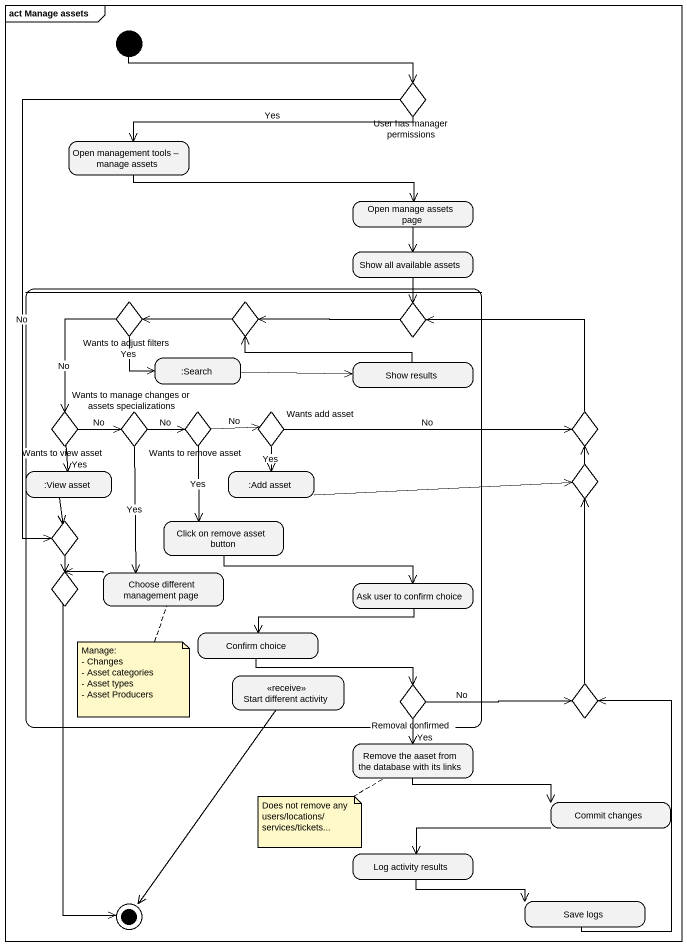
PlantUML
@startuml
mainframe act Manage assets
hide empty description
state "User has manager permissions" as User_has_manager_permissions <<choice>>
state "Open management tools – manage assets" as Open_management_tools
state "Open manage assets page" as Open_manage_assets_page
state "Show all available assets" as Show_all_available_assets
state " " as state1 {
  state "Wants to adjust filters" as Wants_to_adjust_filters <<choice>>
  state choice1 <<choice>>
  state choice2 <<choice>>
  state ":Search" as Search
  state "Show results" as Show_results
  state "Wants to view asset" as Wants_to_view_asset <<choice>>
  state "Wants to manage changes or assets specializations" as Wants_to_manage_changes_or <<choice>>
  state "Wants to remove asset" as Wants_to_remove_asset <<choice>>
  state "Wants add asset" as Wants_add_asset <<choice>>
  state ":View asset" as View_asset
  state ":Add asset" as Add_asset
  state choice5 <<choice>>
  state "Click on remove asset button" as Click_on_remove_asset_button
  state choice6 <<choice>>
  state "Choose different management page" as Choose_different_management
  state "Ask user to confirm choice" as Ask_user_to_confirm_choice
  state "Confirm choice" as Confirm_choice
  state "Start different activity" as Start_different_activity <<receive>>
  state "Removal confirmed" as Removal_confirmed <<choice>>
}
state choice3 <<choice>>
state choice4 <<choice>>
state choice7 <<choice>>
state "Remove the aaset from the database with its links" as Remove_the_aaset_from_the
state "Commit changes" as Commit_changes
state "Log activity results" as Log_activity_results
state final1 <<end>>
state "Save logs" as Save_logs
[*] -right-> User_has_manager_permissions
User_has_manager_permissions -left-> Open_management_tools : Yes
User_has_manager_permissions --> choice5 : No
Open_management_tools -right-> Open_manage_assets_page
Open_manage_assets_page --> Show_all_available_assets
Show_all_available_assets --> choice2
Wants_to_adjust_filters --> Search : Yes
Wants_to_adjust_filters --> Wants_to_view_asset : No
choice1 -left-> Wants_to_adjust_filters
choice2 -left-> choice1
Search -right-> Show_results
Show_results -left-> choice1
Wants_to_view_asset -right-> Wants_to_manage_changes_or : No
Wants_to_view_asset --> View_asset : Yes
Wants_to_manage_changes_or -right-> Wants_to_remove_asset : No
Wants_to_manage_changes_or --> Choose_different_management : Yes
Wants_to_remove_asset -right-> Wants_add_asset : No
Wants_to_remove_asset --> Click_on_remove_asset_button : Yes
Wants_add_asset -right-> choice3 : No
Wants_add_asset --> Add_asset : Yes
choice3 -up-> choice2
View_asset --> choice5
Add_asset -right-> choice4
choice4 -up-> choice3
choice5 --> choice6
Click_on_remove_asset_button -right-> Ask_user_to_confirm_choice
choice6 --> final1
Choose_different_management -left-> choice6
Ask_user_to_confirm_choice -left-> Confirm_choice
Confirm_choice -right-> Removal_confirmed
Start_different_activity --> final1
Removal_confirmed -right-> choice7 : No
Removal_confirmed --> Remove_the_aaset_from_the : Yes
choice7 -up-> choice4
Remove_the_aaset_from_the -right-> Commit_changes
Commit_changes -left-> Log_activity_results
Log_activity_results -right-> Save_logs
Save_logs -up-> choice7
note bottom of Choose_different_management
  Manage:
  - Changes
  - Asset categories
  - Asset types
  - Asset Producers
end note
note left of Remove_the_aaset_from_the : Does not remove any users/locations/services/tickets...
@enduml
